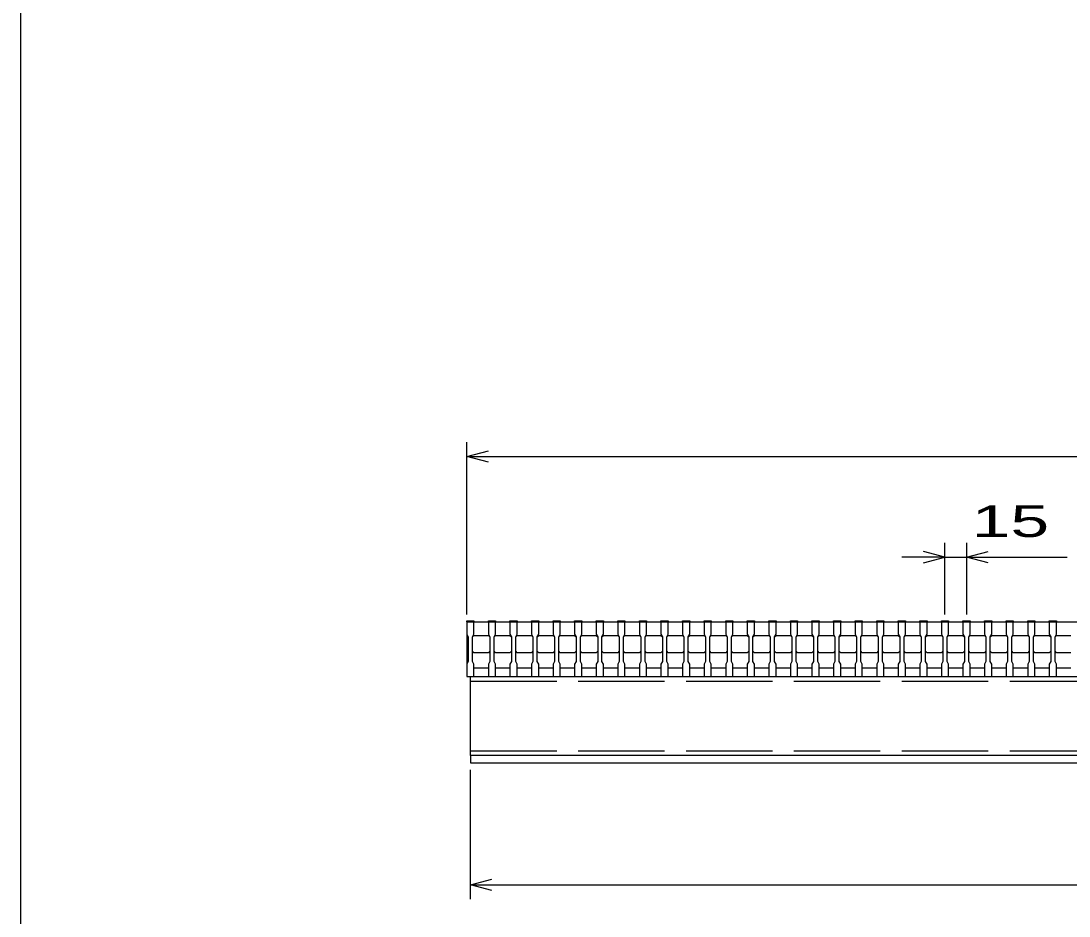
# Model space of a CAD drawing. Units: millimetres, scale not verified. Extents: x -1820 to 1731, y -1282 to 1054.
# Drawn here: x -1729 to -1000, y -737 to -114 of the extents above; entities that cross this region are included whole.
import ezdxf
from ezdxf.enums import TextEntityAlignment as Align

# ---------------------------------------------------------------- set-up
doc = ezdxf.new("R2010")
doc.units = ezdxf.units.MM
doc.header["$LTSCALE"] = 10
doc.linetypes.add('DASHED', pattern=[7.5, 6, -1.5])
for name, color, linetype, lineweight in [('0_2', 150, 'Continuous', 25), ('16', 3, 'Continuous', 25), ('22', 4, 'Continuous', 25)]:
    doc.layers.add(name, color=color, linetype=linetype, lineweight=lineweight)
doc.styles.add('ベクトル', font='')
doc.styles.get('ベクトル').set_extended_font_data('ベクトル')

msp = doc.modelspace()

# ---------------------------------------------------------------- linework, layer by layer
at = {"layer": '0_2'}
msp.add_line((-1729, -1146.5), (-1729, 1053.5), dxfattribs=at)
at = {"layer": '16'}
for p, q in [((-1419, -532.5), (-1419, -531.8)), ((-1419, -531.8), (-1414, -531.8)), ((-1414, -531.8), (-1414, -532.5)), ((-1404, -532.5), (-1404, -531.8)), ((-1404, -531.8), (-1399, -531.8)), ((-1399, -531.8), (-1399, -532.5)), ((-1389, -532.5), (-1389, -531.8)), ((-1389, -531.8), (-1384, -531.8)), ((-1384, -531.8), (-1384, -532.5)), ((-1374, -532.5), (-1374, -531.8)), ((-1374, -531.8), (-1369, -531.8)), ((-1369, -531.8), (-1369, -532.5)), ((-1359, -532.5), (-1359, -531.8)), ((-1359, -531.8), (-1354, -531.8)), ((-1354, -531.8), (-1354, -532.5)), ((-1344, -532.5), (-1344, -531.8)), ((-1344, -531.8), (-1339, -531.8)), ((-1339, -531.8), (-1339, -532.5)), ((-1329, -532.5), (-1329, -531.8)), ((-1329, -531.8), (-1324, -531.8)), ((-1324, -531.8), (-1324, -532.5)), ((-1314, -532.5), (-1314, -531.8)), ((-1314, -531.8), (-1309, -531.8)), ((-1309, -531.8), (-1309, -532.5)), ((-1299, -532.5), (-1299, -531.8)), ((-1299, -531.8), (-1294, -531.8)), ((-1294, -531.8), (-1294, -532.5)), ((-1284, -532.5), (-1284, -531.8)), ((-1284, -531.8), (-1279, -531.8)), ((-1279, -531.8), (-1279, -532.5)), ((-1269, -532.5), (-1269, -531.8)), ((-1269, -531.8), (-1264, -531.8)), ((-1264, -531.8), (-1264, -532.5)), ((-1254, -532.5), (-1254, -531.8)), ((-1254, -531.8), (-1249, -531.8)), ((-1249, -531.8), (-1249, -532.5)), ((-1239, -532.5), (-1239, -531.8)), ((-1239, -531.8), (-1234, -531.8)), ((-1234, -531.8), (-1234, -532.5)), ((-1224, -532.5), (-1224, -531.8)), ((-1224, -531.8), (-1219, -531.8)), ((-1219, -531.8), (-1219, -532.5)), ((-1209, -532.5), (-1209, -531.8)), ((-1209, -531.8), (-1204, -531.8)), ((-1204, -531.8), (-1204, -532.5)), ((-1194, -532.5), (-1194, -531.8)), ((-1194, -531.8), (-1189, -531.8)), ((-1189, -531.8), (-1189, -532.5)), ((-1179, -532.5), (-1179, -531.8)), ((-1179, -531.8), (-1174, -531.8)), ((-1174, -531.8), (-1174, -532.5)), ((-1164, -532.5), (-1164, -531.8)), ((-1164, -531.8), (-1159, -531.8)), ((-1159, -531.8), (-1159, -532.5)), ((-1149, -532.5), (-1149, -531.8)), ((-1149, -531.8), (-1144, -531.8)), ((-1144, -531.8), (-1144, -532.5)), ((-1134, -532.5), (-1134, -531.8)), ((-1134, -531.8), (-1129, -531.8)), ((-1129, -531.8), (-1129, -532.5)), ((-1119, -532.5), (-1119, -531.8)), ((-1119, -531.8), (-1114, -531.8)), ((-1114, -531.8), (-1114, -532.5)), ((-1104, -532.5), (-1104, -531.8)), ((-1104, -531.8), (-1099, -531.8)), ((-1099, -531.8), (-1099, -532.5)), ((-1089, -532.5), (-1089, -531.8)), ((-1089, -531.8), (-1084, -531.8)), ((-1084, -531.8), (-1084, -532.5)), ((-1074, -532.5), (-1074, -531.8)), ((-1074, -531.8), (-1069, -531.8)), ((-1069, -531.8), (-1069, -532.5)), ((-1059, -532.5), (-1059, -531.8)), ((-1059, -531.8), (-1054, -531.8)), ((-1054, -531.8), (-1054, -532.5)), ((-1044, -532.5), (-1044, -531.8)), ((-1044, -531.8), (-1039, -531.8)), ((-1039, -531.8), (-1039, -532.5)), ((-1029, -532.5), (-1029, -531.8)), ((-1029, -531.8), (-1024, -531.8)), ((-1024, -531.8), (-1024, -532.5)), ((-1014, -532.5), (-1014, -531.8)), ((-1014, -531.8), (-1009, -531.8)), ((-1009, -531.8), (-1009, -532.5)), ((-1419, -532.5), (-1419, -541)), ((-1414, -532.5), (-1419, -532.5)), ((-1419, -532.5), (-1419, -564.5)), ((-1419, -532.5), (-424, -532.5)), ((-1414, -541), (-1414, -532.5)), ((-1404, -532.5), (-1404, -541)), ((-1399, -532.5), (-1404, -532.5)), ((-1399, -541), (-1399, -532.5)), ((-1389, -532.5), (-1389, -541)), ((-1384, -532.5), (-1389, -532.5)), ((-1384, -541), (-1384, -532.5)), ((-1374, -532.5), (-1374, -541)), ((-1369, -532.5), (-1374, -532.5)), ((-1369, -541), (-1369, -532.5)), ((-1359, -532.5), (-1359, -541)), ((-1354, -532.5), (-1359, -532.5)), ((-1354, -541), (-1354, -532.5)), ((-1344, -532.5), (-1344, -541)), ((-1339, -532.5), (-1344, -532.5)), ((-1339, -541), (-1339, -532.5)), ((-1329, -532.5), (-1329, -541)), ((-1324, -532.5), (-1329, -532.5)), ((-1324, -541), (-1324, -532.5)), ((-1314, -532.5), (-1314, -541)), ((-1309, -532.5), (-1314, -532.5)), ((-1309, -541), (-1309, -532.5)), ((-1299, -532.5), (-1299, -541)), ((-1294, -532.5), (-1299, -532.5)), ((-1294, -541), (-1294, -532.5)), ((-1284, -532.5), (-1284, -541)), ((-1279, -532.5), (-1284, -532.5)), ((-1279, -541), (-1279, -532.5)), ((-1269, -532.5), (-1269, -541)), ((-1264, -532.5), (-1269, -532.5)), ((-1264, -541), (-1264, -532.5)), ((-1254, -532.5), (-1254, -541)), ((-1249, -532.5), (-1254, -532.5)), ((-1249, -541), (-1249, -532.5)), ((-1239, -532.5), (-1239, -541)), ((-1234, -532.5), (-1239, -532.5)), ((-1234, -541), (-1234, -532.5)), ((-1224, -532.5), (-1224, -541)), ((-1219, -532.5), (-1224, -532.5)), ((-1219, -541), (-1219, -532.5)), ((-1209, -532.5), (-1209, -541)), ((-1204, -532.5), (-1209, -532.5)), ((-1204, -541), (-1204, -532.5)), ((-1194, -532.5), (-1194, -541)), ((-1189, -532.5), (-1194, -532.5)), ((-1189, -541), (-1189, -532.5)), ((-1179, -532.5), (-1179, -541)), ((-1174, -532.5), (-1179, -532.5)), ((-1174, -541), (-1174, -532.5)), ((-1164, -532.5), (-1164, -541)), ((-1159, -532.5), (-1164, -532.5)), ((-1159, -541), (-1159, -532.5)), ((-1149, -532.5), (-1149, -541)), ((-1144, -532.5), (-1149, -532.5)), ((-1144, -541), (-1144, -532.5)), ((-1134, -532.5), (-1134, -541)), ((-1129, -532.5), (-1134, -532.5)), ((-1129, -541), (-1129, -532.5)), ((-1119, -532.5), (-1119, -541)), ((-1114, -532.5), (-1119, -532.5)), ((-1114, -541), (-1114, -532.5)), ((-1104, -532.5), (-1104, -541)), ((-1099, -532.5), (-1104, -532.5)), ((-1099, -541), (-1099, -532.5)), ((-1089, -532.5), (-1089, -541)), ((-1084, -532.5), (-1089, -532.5)), ((-1084, -541), (-1084, -532.5)), ((-1074, -532.5), (-1074, -541)), ((-1069, -532.5), (-1074, -532.5)), ((-1069, -541), (-1069, -532.5)), ((-1059, -532.5), (-1059, -541)), ((-1054, -532.5), (-1059, -532.5)), ((-1054, -541), (-1054, -532.5)), ((-1044, -532.5), (-1044, -541)), ((-1039, -532.5), (-1044, -532.5)), ((-1039, -541), (-1039, -532.5)), ((-1029, -532.5), (-1029, -541)), ((-1024, -532.5), (-1029, -532.5)), ((-1024, -541), (-1024, -532.5)), ((-1014, -532.5), (-1014, -541)), ((-1009, -532.5), (-1014, -532.5)), ((-1009, -541), (-1009, -532.5)), ((-1419, -541), (-1418, -543)), ((-1418, -543), (-1418, -560)), ((-1415, -543), (-1414, -541)), ((-1415, -543), (-1414, -542)), ((-1415, -560), (-1415, -543)), ((-1414, -542), (-1404, -542)), ((-1404, -541), (-1403, -543)), ((-1404, -542), (-1403, -543)), ((-1403, -543), (-1403, -560)), ((-1400, -543), (-1399, -541)), ((-1400, -543), (-1399, -542)), ((-1400, -560), (-1400, -543)), ((-1399, -542), (-1389, -542)), ((-1389, -541), (-1388, -543)), ((-1389, -542), (-1388, -543)), ((-1388, -543), (-1388, -560)), ((-1385, -543), (-1384, -541)), ((-1385, -543), (-1384, -542)), ((-1385, -560), (-1385, -543)), ((-1384, -542), (-1374, -542)), ((-1374, -541), (-1373, -543)), ((-1374, -542), (-1373, -543)), ((-1373, -543), (-1373, -560)), ((-1370, -543), (-1369, -541)), ((-1370, -543), (-1369, -542)), ((-1370, -560), (-1370, -543)), ((-1369, -542), (-1359, -542)), ((-1359, -541), (-1358, -543)), ((-1359, -542), (-1358, -543)), ((-1358, -543), (-1358, -560)), ((-1355, -543), (-1354, -541)), ((-1355, -543), (-1354, -542)), ((-1355, -560), (-1355, -543)), ((-1354, -542), (-1344, -542)), ((-1344, -541), (-1343, -543)), ((-1344, -542), (-1343, -543)), ((-1343, -543), (-1343, -560)), ((-1340, -543), (-1339, -541)), ((-1340, -543), (-1339, -542)), ((-1340, -560), (-1340, -543)), ((-1339, -542), (-1329, -542)), ((-1329, -541), (-1328, -543)), ((-1329, -542), (-1328, -543)), ((-1328, -543), (-1328, -560)), ((-1325, -543), (-1324, -541)), ((-1325, -543), (-1324, -542)), ((-1325, -560), (-1325, -543)), ((-1324, -542), (-1314, -542)), ((-1314, -541), (-1313, -543)), ((-1314, -542), (-1313, -543)), ((-1313, -543), (-1313, -560)), ((-1310, -543), (-1309, -541)), ((-1310, -543), (-1309, -542)), ((-1310, -560), (-1310, -543)), ((-1309, -542), (-1299, -542)), ((-1299, -541), (-1298, -543)), ((-1299, -542), (-1298, -543)), ((-1298, -543), (-1298, -560)), ((-1295, -543), (-1294, -541)), ((-1295, -543), (-1294, -542)), ((-1295, -560), (-1295, -543)), ((-1294, -542), (-1284, -542)), ((-1284, -541), (-1283, -543)), ((-1284, -542), (-1283, -543)), ((-1283, -543), (-1283, -560)), ((-1280, -543), (-1279, -541)), ((-1280, -543), (-1279, -542)), ((-1280, -560), (-1280, -543)), ((-1279, -542), (-1269, -542)), ((-1269, -541), (-1268, -543)), ((-1269, -542), (-1268, -543)), ((-1268, -543), (-1268, -560)), ((-1265, -543), (-1264, -541)), ((-1265, -543), (-1264, -542)), ((-1265, -560), (-1265, -543)), ((-1264, -542), (-1254, -542)), ((-1254, -541), (-1253, -543)), ((-1254, -542), (-1253, -543)), ((-1253, -543), (-1253, -560)), ((-1250, -543), (-1249, -541)), ((-1250, -543), (-1249, -542)), ((-1250, -560), (-1250, -543)), ((-1249, -542), (-1239, -542)), ((-1239, -541), (-1238, -543)), ((-1239, -542), (-1238, -543)), ((-1238, -543), (-1238, -560)), ((-1235, -543), (-1234, -541)), ((-1235, -543), (-1234, -542)), ((-1235, -560), (-1235, -543)), ((-1234, -542), (-1224, -542)), ((-1224, -541), (-1223, -543)), ((-1224, -542), (-1223, -543)), ((-1223, -543), (-1223, -560)), ((-1220, -543), (-1219, -541)), ((-1220, -543), (-1219, -542)), ((-1220, -560), (-1220, -543)), ((-1219, -542), (-1209, -542)), ((-1209, -541), (-1208, -543)), ((-1209, -542), (-1208, -543)), ((-1208, -543), (-1208, -560)), ((-1205, -543), (-1204, -541)), ((-1205, -543), (-1204, -542)), ((-1205, -560), (-1205, -543)), ((-1204, -542), (-1194, -542)), ((-1194, -541), (-1193, -543)), ((-1194, -542), (-1193, -543)), ((-1193, -543), (-1193, -560)), ((-1190, -543), (-1189, -541)), ((-1190, -543), (-1189, -542)), ((-1190, -560), (-1190, -543)), ((-1189, -542), (-1179, -542)), ((-1179, -541), (-1178, -543)), ((-1179, -542), (-1178, -543)), ((-1178, -543), (-1178, -560)), ((-1175, -543), (-1174, -541)), ((-1175, -543), (-1174, -542)), ((-1175, -560), (-1175, -543)), ((-1174, -542), (-1164, -542)), ((-1164, -541), (-1163, -543)), ((-1164, -542), (-1163, -543)), ((-1163, -543), (-1163, -560)), ((-1160, -543), (-1159, -541)), ((-1160, -543), (-1159, -542)), ((-1160, -560), (-1160, -543)), ((-1159, -542), (-1149, -542)), ((-1149, -541), (-1148, -543)), ((-1149, -542), (-1148, -543)), ((-1148, -543), (-1148, -560)), ((-1145, -543), (-1144, -541)), ((-1145, -543), (-1144, -542)), ((-1145, -560), (-1145, -543)), ((-1144, -542), (-1134, -542)), ((-1134, -541), (-1133, -543)), ((-1134, -542), (-1133, -543)), ((-1133, -543), (-1133, -560)), ((-1130, -543), (-1129, -541)), ((-1130, -543), (-1129, -542)), ((-1130, -560), (-1130, -543)), ((-1129, -542), (-1119, -542)), ((-1119, -541), (-1118, -543)), ((-1119, -542), (-1118, -543)), ((-1118, -543), (-1118, -560)), ((-1115, -543), (-1114, -541)), ((-1115, -543), (-1114, -542)), ((-1115, -560), (-1115, -543)), ((-1114, -542), (-1104, -542)), ((-1104, -541), (-1103, -543)), ((-1104, -542), (-1103, -543)), ((-1103, -543), (-1103, -560)), ((-1100, -543), (-1099, -541)), ((-1100, -543), (-1099, -542)), ((-1100, -560), (-1100, -543)), ((-1099, -542), (-1089, -542)), ((-1089, -541), (-1088, -543)), ((-1089, -542), (-1088, -543)), ((-1088, -543), (-1088, -560)), ((-1085, -543), (-1084, -541)), ((-1085, -543), (-1084, -542)), ((-1085, -560), (-1085, -543)), ((-1084, -542), (-1074, -542)), ((-1074, -541), (-1073, -543)), ((-1074, -542), (-1073, -543)), ((-1073, -543), (-1073, -560)), ((-1070, -543), (-1069, -541)), ((-1070, -543), (-1069, -542)), ((-1070, -560), (-1070, -543)), ((-1069, -542), (-1059, -542)), ((-1059, -541), (-1058, -543)), ((-1059, -542), (-1058, -543)), ((-1058, -543), (-1058, -560)), ((-1055, -543), (-1054, -541)), ((-1055, -543), (-1054, -542)), ((-1055, -560), (-1055, -543)), ((-1054, -542), (-1044, -542)), ((-1044, -541), (-1043, -543)), ((-1044, -542), (-1043, -543)), ((-1043, -543), (-1043, -560)), ((-1040, -543), (-1039, -541)), ((-1040, -543), (-1039, -542)), ((-1040, -560), (-1040, -543)), ((-1039, -542), (-1029, -542)), ((-1029, -541), (-1028, -543)), ((-1029, -542), (-1028, -543)), ((-1028, -543), (-1028, -560)), ((-1025, -543), (-1024, -541)), ((-1025, -543), (-1024, -542)), ((-1025, -560), (-1025, -543)), ((-1024, -542), (-1014, -542)), ((-1014, -541), (-1013, -543)), ((-1014, -542), (-1013, -543)), ((-1013, -543), (-1013, -560)), ((-1010, -543), (-1009, -541)), ((-1010, -543), (-1009, -542)), ((-1010, -560), (-1010, -543)), ((-1009, -542), (-999, -542)), ((-1414, -554), (-1415, -553)), ((-1403, -553), (-1404, -554)), ((-1399, -554), (-1400, -553)), ((-1388, -553), (-1389, -554)), ((-1384, -554), (-1385, -553)), ((-1373, -553), (-1374, -554)), ((-1369, -554), (-1370, -553)), ((-1358, -553), (-1359, -554)), ((-1354, -554), (-1355, -553)), ((-1343, -553), (-1344, -554)), ((-1339, -554), (-1340, -553)), ((-1328, -553), (-1329, -554)), ((-1324, -554), (-1325, -553)), ((-1313, -553), (-1314, -554)), ((-1309, -554), (-1310, -553)), ((-1298, -553), (-1299, -554)), ((-1294, -554), (-1295, -553)), ((-1283, -553), (-1284, -554)), ((-1279, -554), (-1280, -553)), ((-1268, -553), (-1269, -554)), ((-1264, -554), (-1265, -553)), ((-1253, -553), (-1254, -554)), ((-1249, -554), (-1250, -553)), ((-1238, -553), (-1239, -554)), ((-1234, -554), (-1235, -553)), ((-1223, -553), (-1224, -554)), ((-1219, -554), (-1220, -553)), ((-1208, -553), (-1209, -554)), ((-1204, -554), (-1205, -553)), ((-1193, -553), (-1194, -554)), ((-1189, -554), (-1190, -553)), ((-1178, -553), (-1179, -554)), ((-1174, -554), (-1175, -553)), ((-1163, -553), (-1164, -554)), ((-1159, -554), (-1160, -553)), ((-1148, -553), (-1149, -554)), ((-1144, -554), (-1145, -553)), ((-1133, -553), (-1134, -554)), ((-1129, -554), (-1130, -553)), ((-1118, -553), (-1119, -554)), ((-1114, -554), (-1115, -553)), ((-1103, -553), (-1104, -554)), ((-1099, -554), (-1100, -553)), ((-1088, -553), (-1089, -554)), ((-1084, -554), (-1085, -553)), ((-1073, -553), (-1074, -554)), ((-1069, -554), (-1070, -553)), ((-1058, -553), (-1059, -554)), ((-1054, -554), (-1055, -553)), ((-1043, -553), (-1044, -554)), ((-1039, -554), (-1040, -553)), ((-1028, -553), (-1029, -554)), ((-1024, -554), (-1025, -553)), ((-1013, -553), (-1014, -554)), ((-1009, -554), (-1010, -553)), ((-1418, -560), (-1419, -562)), ((-1414, -562), (-1415, -560)), ((-1404, -554), (-1414, -554)), ((-1403, -560), (-1404, -562)), ((-1399, -562), (-1400, -560)), ((-1389, -554), (-1399, -554)), ((-1388, -560), (-1389, -562)), ((-1384, -562), (-1385, -560)), ((-1374, -554), (-1384, -554)), ((-1373, -560), (-1374, -562)), ((-1369, -562), (-1370, -560)), ((-1359, -554), (-1369, -554)), ((-1358, -560), (-1359, -562)), ((-1354, -562), (-1355, -560)), ((-1344, -554), (-1354, -554)), ((-1343, -560), (-1344, -562)), ((-1339, -562), (-1340, -560)), ((-1329, -554), (-1339, -554)), ((-1328, -560), (-1329, -562)), ((-1324, -562), (-1325, -560)), ((-1314, -554), (-1324, -554)), ((-1313, -560), (-1314, -562)), ((-1309, -562), (-1310, -560)), ((-1299, -554), (-1309, -554)), ((-1298, -560), (-1299, -562)), ((-1294, -562), (-1295, -560)), ((-1284, -554), (-1294, -554)), ((-1283, -560), (-1284, -562)), ((-1279, -562), (-1280, -560)), ((-1269, -554), (-1279, -554)), ((-1268, -560), (-1269, -562)), ((-1264, -562), (-1265, -560)), ((-1254, -554), (-1264, -554)), ((-1253, -560), (-1254, -562)), ((-1249, -562), (-1250, -560)), ((-1239, -554), (-1249, -554)), ((-1238, -560), (-1239, -562)), ((-1234, -562), (-1235, -560)), ((-1224, -554), (-1234, -554)), ((-1223, -560), (-1224, -562)), ((-1219, -562), (-1220, -560)), ((-1209, -554), (-1219, -554)), ((-1208, -560), (-1209, -562)), ((-1204, -562), (-1205, -560)), ((-1194, -554), (-1204, -554)), ((-1193, -560), (-1194, -562)), ((-1189, -562), (-1190, -560)), ((-1179, -554), (-1189, -554)), ((-1178, -560), (-1179, -562)), ((-1174, -562), (-1175, -560)), ((-1164, -554), (-1174, -554)), ((-1163, -560), (-1164, -562)), ((-1159, -562), (-1160, -560)), ((-1149, -554), (-1159, -554)), ((-1148, -560), (-1149, -562)), ((-1144, -562), (-1145, -560)), ((-1134, -554), (-1144, -554)), ((-1133, -560), (-1134, -562)), ((-1129, -562), (-1130, -560)), ((-1119, -554), (-1129, -554)), ((-1118, -560), (-1119, -562)), ((-1114, -562), (-1115, -560)), ((-1104, -554), (-1114, -554)), ((-1103, -560), (-1104, -562)), ((-1099, -562), (-1100, -560)), ((-1089, -554), (-1099, -554)), ((-1088, -560), (-1089, -562)), ((-1084, -562), (-1085, -560)), ((-1074, -554), (-1084, -554)), ((-1073, -560), (-1074, -562)), ((-1069, -562), (-1070, -560)), ((-1059, -554), (-1069, -554)), ((-1058, -560), (-1059, -562)), ((-1054, -562), (-1055, -560)), ((-1044, -554), (-1054, -554)), ((-1043, -560), (-1044, -562)), ((-1039, -562), (-1040, -560)), ((-1029, -554), (-1039, -554)), ((-1028, -560), (-1029, -562)), ((-1024, -562), (-1025, -560)), ((-1014, -554), (-1024, -554)), ((-1013, -560), (-1014, -562)), ((-1009, -562), (-1010, -560)), ((-999, -554), (-1009, -554)), ((-1419, -562), (-1419, -570.5)), ((-1414, -570.5), (-1414, -562)), ((-1414, -564.5), (-1404, -564.5)), ((-1404, -562), (-1404, -570.5)), ((-1399, -570.5), (-1399, -562)), ((-1399, -564.5), (-1389, -564.5)), ((-1389, -562), (-1389, -570.5)), ((-1384, -570.5), (-1384, -562)), ((-1384, -564.5), (-1374, -564.5)), ((-1374, -562), (-1374, -570.5)), ((-1369, -570.5), (-1369, -562)), ((-1369, -564.5), (-1359, -564.5)), ((-1359, -562), (-1359, -570.5)), ((-1354, -570.5), (-1354, -562)), ((-1354, -564.5), (-1344, -564.5)), ((-1344, -562), (-1344, -570.5)), ((-1339, -570.5), (-1339, -562)), ((-1339, -564.5), (-1329, -564.5)), ((-1329, -562), (-1329, -570.5)), ((-1324, -570.5), (-1324, -562)), ((-1324, -564.5), (-1314, -564.5)), ((-1314, -562), (-1314, -570.5)), ((-1309, -570.5), (-1309, -562)), ((-1309, -564.5), (-1299, -564.5)), ((-1299, -562), (-1299, -570.5)), ((-1294, -570.5), (-1294, -562)), ((-1294, -564.5), (-1284, -564.5)), ((-1284, -562), (-1284, -570.5)), ((-1279, -570.5), (-1279, -562)), ((-1279, -564.5), (-1269, -564.5)), ((-1269, -562), (-1269, -570.5)), ((-1264, -570.5), (-1264, -562)), ((-1264, -564.5), (-1254, -564.5)), ((-1254, -562), (-1254, -570.5)), ((-1249, -570.5), (-1249, -562)), ((-1249, -564.5), (-1239, -564.5)), ((-1239, -562), (-1239, -570.5)), ((-1234, -570.5), (-1234, -562)), ((-1234, -564.5), (-1224, -564.5)), ((-1224, -562), (-1224, -570.5)), ((-1219, -570.5), (-1219, -562)), ((-1219, -564.5), (-1209, -564.5)), ((-1209, -562), (-1209, -570.5)), ((-1204, -570.5), (-1204, -562)), ((-1204, -564.5), (-1194, -564.5)), ((-1194, -562), (-1194, -570.5)), ((-1189, -570.5), (-1189, -562)), ((-1189, -564.5), (-1179, -564.5)), ((-1179, -562), (-1179, -570.5)), ((-1174, -570.5), (-1174, -562)), ((-1174, -564.5), (-1164, -564.5)), ((-1164, -562), (-1164, -570.5)), ((-1159, -570.5), (-1159, -562)), ((-1159, -564.5), (-1149, -564.5)), ((-1149, -562), (-1149, -570.5)), ((-1144, -570.5), (-1144, -562)), ((-1144, -564.5), (-1134, -564.5)), ((-1134, -562), (-1134, -570.5)), ((-1129, -570.5), (-1129, -562)), ((-1129, -564.5), (-1119, -564.5)), ((-1119, -562), (-1119, -570.5)), ((-1114, -570.5), (-1114, -562)), ((-1114, -564.5), (-1104, -564.5)), ((-1104, -562), (-1104, -570.5)), ((-1099, -570.5), (-1099, -562)), ((-1099, -564.5), (-1089, -564.5)), ((-1089, -562), (-1089, -570.5)), ((-1084, -570.5), (-1084, -562)), ((-1084, -564.5), (-1074, -564.5)), ((-1074, -562), (-1074, -570.5)), ((-1069, -570.5), (-1069, -562)), ((-1069, -564.5), (-1059, -564.5)), ((-1059, -562), (-1059, -570.5)), ((-1054, -570.5), (-1054, -562)), ((-1054, -564.5), (-1044, -564.5)), ((-1044, -562), (-1044, -570.5)), ((-1039, -570.5), (-1039, -562)), ((-1039, -564.5), (-1029, -564.5)), ((-1029, -562), (-1029, -570.5)), ((-1024, -570.5), (-1024, -562)), ((-1024, -564.5), (-1014, -564.5)), ((-1014, -562), (-1014, -570.5)), ((-1009, -570.5), (-1009, -562)), ((-1009, -564.5), (-999, -564.5)), ((-1419, -570.5), (-1414, -570.5)), ((-1416.5, -570.5), (-426.5, -570.5)), ((-1416.5, -625.5), (-1416.5, -570.5)), ((-1404, -570.5), (-1399, -570.5)), ((-1389, -570.5), (-1384, -570.5)), ((-1374, -570.5), (-1369, -570.5)), ((-1359, -570.5), (-1354, -570.5)), ((-1344, -570.5), (-1339, -570.5)), ((-1329, -570.5), (-1324, -570.5)), ((-1314, -570.5), (-1309, -570.5)), ((-1299, -570.5), (-1294, -570.5)), ((-1284, -570.5), (-1279, -570.5)), ((-1269, -570.5), (-1264, -570.5)), ((-1254, -570.5), (-1249, -570.5)), ((-1239, -570.5), (-1234, -570.5)), ((-1224, -570.5), (-1219, -570.5)), ((-1209, -570.5), (-1204, -570.5)), ((-1194, -570.5), (-1189, -570.5)), ((-1179, -570.5), (-1174, -570.5)), ((-1164, -570.5), (-1159, -570.5)), ((-1149, -570.5), (-1144, -570.5)), ((-1134, -570.5), (-1129, -570.5)), ((-1119, -570.5), (-1114, -570.5)), ((-1104, -570.5), (-1099, -570.5)), ((-1089, -570.5), (-1084, -570.5)), ((-1074, -570.5), (-1069, -570.5)), ((-1059, -570.5), (-1054, -570.5)), ((-1044, -570.5), (-1039, -570.5)), ((-1029, -570.5), (-1024, -570.5)), ((-1014, -570.5), (-1009, -570.5)), ((-426.5, -625.5), (-1416.5, -625.5)), ((-1416.5, -625.5), (-1416.5, -630.5)), ((-426.5, -625.5), (-1416.5, -625.5)), ((-1416.5, -630.5), (-426.5, -630.5))]:
    msp.add_line(p, q, dxfattribs=at)
at = {"layer": '16', "linetype": 'DASHED'}
for p, q in [((-1416.5, -573.7), (-426.5, -573.7)), ((-1416.5, -622.3), (-426.5, -622.3))]:
    msp.add_line(p, q, dxfattribs=at)
at = {"layer": '22'}
for p, q in [((-1419, -527.5), (-1419, -407.5)), ((-1419, -417.5), (-1404, -413.5)), ((-1404, -421.5), (-1419, -417.5)), ((-1419, -417.5), (-424, -417.5)), ((-1086.5, -527.5), (-1086.5, -477.5)), ((-1071.5, -477.5), (-1071.5, -527.5)), ((-1086.5, -487.5), (-1116.5, -487.5)), ((-1086.5, -487.5), (-1101.5, -483.5)), ((-1101.5, -491.5), (-1086.5, -487.5)), ((-1086.5, -487.5), (-1071.5, -487.5)), ((-1071.5, -487.5), (-1056.5, -483.5)), ((-1071.5, -487.5), (-1001.5, -487.5)), ((-1056.5, -491.5), (-1071.5, -487.5)), ((-1416.5, -725.5), (-1416.5, -635.5)), ((-1416.5, -715.5), (-1401.5, -711.5)), ((-1401.5, -719.5), (-1416.5, -715.5)), ((-1416.5, -715.5), (-426.5, -715.5))]:
    msp.add_line(p, q, dxfattribs=at)

# ---------------------------------------------------------------- texts
at = {"layer": '22', "color": 2, "style": 'ベクトル', "width": 1.65}
msp.add_text(' 15 ', height=21.99, dxfattribs=at).set_placement((-1081.5, -462.5), align=Align.MIDDLE_LEFT)

doc.saveas('drawing.dxf')
